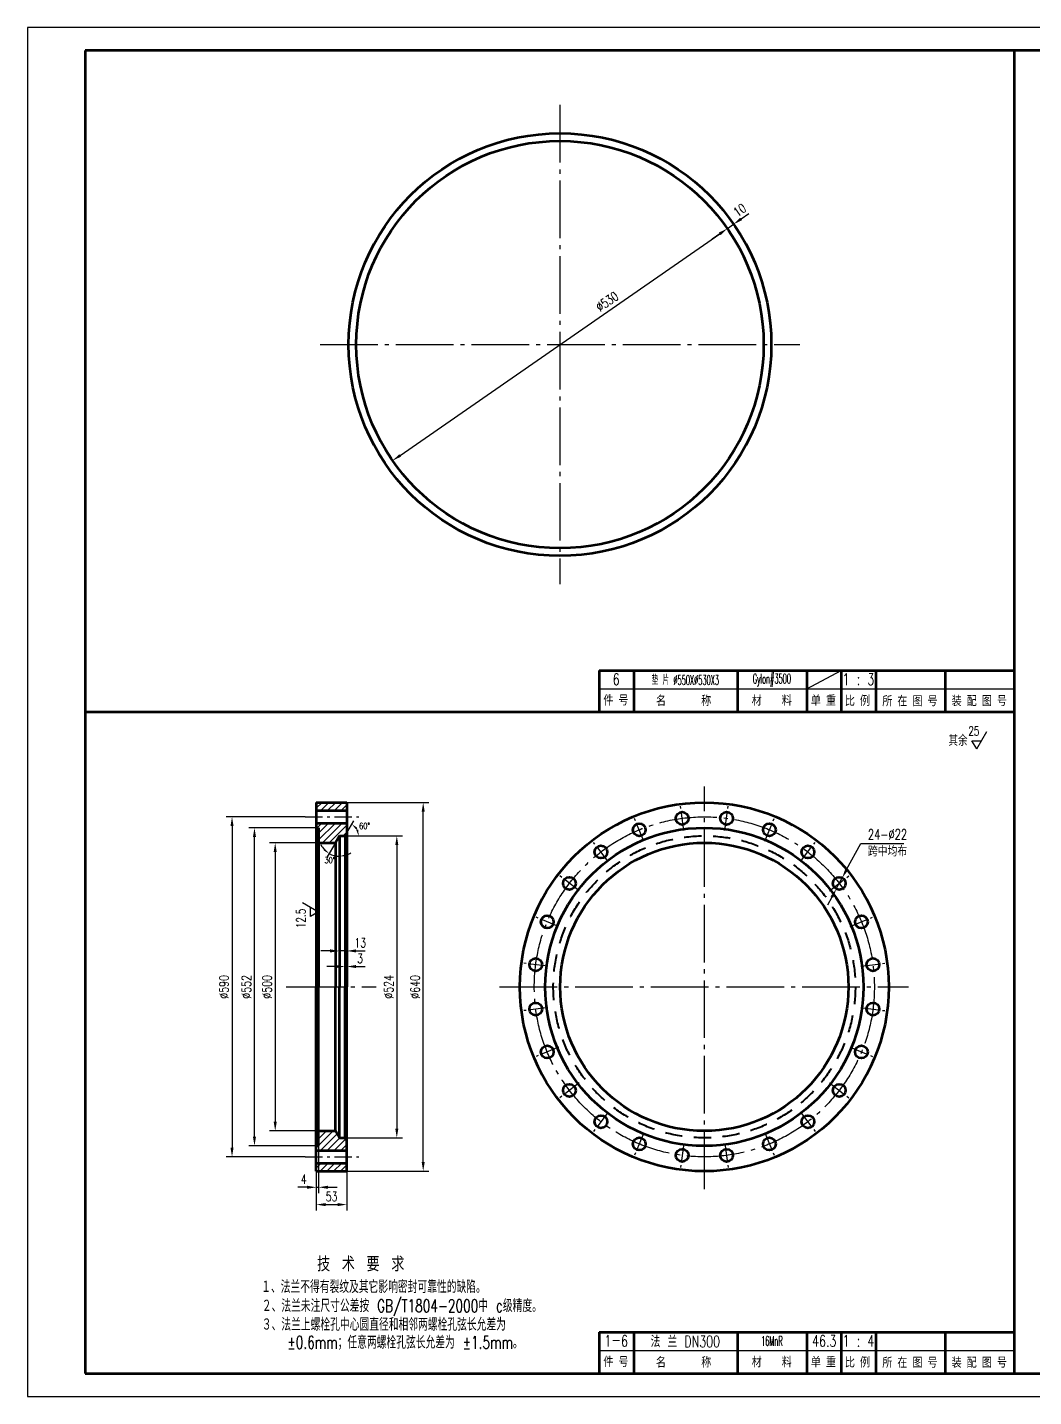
# Model space of a CAD drawing. Extents: x 0 to 25472, y -20 to 7186.
# Drawn here: x 15984 to 18602, y -8 to 3556 of the extents above; entities that cross this region are included whole.
import ezdxf
from ezdxf.enums import TextEntityAlignment as Align

# ---------------------------------------------------------------- set-up
doc = ezdxf.new("R2010")
doc.units = 0
doc.header["$LTSCALE"] = 60
doc.header["$MEASUREMENT"] = 0
doc.header["$PDMODE"] = 1
for name, pattern in [('XX-L', [1.25, 0.75, -0.5]), ('XX-S', [0.5, 0.3, -0.2]), ('ZXX-L', [3.28, 2.5, -0.3, 0.18, -0.3]), ('ZXX-S', [1.27, 0.75, -0.2, 0.12, -0.2])]:
    doc.linetypes.add(name, pattern=pattern)
doc.layers.get('Defpoints').update_dxf_attribs({"linetype": 'CONTINUOUS'})
for name, color, linetype, lineweight in [('A 粗实线', 1, 'CONTINUOUS', 60), ('B 细实线', 7, 'CONTINUOUS', 30), ('C 文 字', 2, 'CONTINUOUS', 30), ('D 短中心线', 3, 'ZXX-S', 30), ('E 长中心线', 3, 'ZXX-L', 30), ('F 短虚线', 6, 'XX-S', 40), ('G 长虚线', 6, 'XX-L', 40)]:
    doc.layers.add(name, color=color, linetype=linetype, lineweight=lineweight)
doc.styles.add('HZTXT', font='TXT.SHX', dxfattribs={"width": 0.75, "bigfont": 'HZTXT'})
doc.styles.add('标题中文', font='SimSun.ttf', dxfattribs={"width": 0.7})
doc.dimstyles.new('通用标注4.0', dxfattribs={"dimtxt": 4, "dimasz": 4, "dimexe": 2.5, "dimexo": 0, "dimgap": 1.5, "dimtad": 1, "dimdec": 0, "dimzin": 0, "dimdsep": 46, "dimtxsty": 'HZTXT', "dimcen": 0, "dimadec": 0, "dimazin": 0, "dimtfac": 0.375, "dimtdec": 0, "dimtmove": 2, "dimatfit": 3, "dimfxl": 0, "dimtzin": 0, "dimarcsym": 0})

# ---------------------------------------------------------------- blocks, each defined once
blk = doc.blocks.new('*D196')
at = {"layer": 'C 文 字', "color": 0, "lineweight": -2}
for p, q in [((16741.8, 1433.7), (16613.8, 1433.7)), ((16628.8, 1409.7), (16628.8, 707.7)), ((16741.8, 683.7), (16613.8, 683.7))]:
    blk.add_line(p, q, dxfattribs=at)
at = {"layer": 'C 文 字', "color": 0}
for points in [[(16624.8, 1409.7), (16632.8, 1409.7), (16628.8, 1433.7)], [(16624.8, 707.7), (16632.8, 707.7), (16628.8, 683.7)]]:
    blk.add_solid(points, dxfattribs=at)
at = {"layer": 'Defpoints', "color": 0}
for p in [(16741.8, 1433.7), (16628.8, 683.7), (16741.8, 683.7)]:
    blk.add_point(p, dxfattribs=at)
at = {"layer": 'C 文 字', "color": 0, "insert": (16607.8, 1058.7), "char_height": 24, "attachment_point": 5, "rotation": 90, "style": 'HZTXT'}
blk.add_mtext('%%c500', dxfattribs=at)
blk = doc.blocks.new('*D197')
at = {"layer": 'C 文 字', "color": 0, "lineweight": -2}
for p, q in [((16735.8, 1472.7), (16559.8, 1472.7)), ((16574.8, 668.7), (16574.8, 1448.7)), ((16735.8, 644.7), (16559.8, 644.7))]:
    blk.add_line(p, q, dxfattribs=at)
at = {"layer": 'C 文 字', "color": 0}
for points in [[(16570.8, 1448.7), (16578.8, 1448.7), (16574.8, 1472.7)], [(16570.8, 668.7), (16578.8, 668.7), (16574.8, 644.7)]]:
    blk.add_solid(points, dxfattribs=at)
at = {"layer": 'Defpoints', "color": 0}
for p in [(16574.8, 1472.7), (16735.8, 1472.7), (16735.8, 644.7)]:
    blk.add_point(p, dxfattribs=at)
at = {"layer": 'C 文 字', "color": 0, "insert": (16553.8, 1058.7), "char_height": 24, "attachment_point": 5, "rotation": 90, "style": 'HZTXT'}
blk.add_mtext('%%c552', dxfattribs=at)
blk = doc.blocks.new('*D198')
at = {"layer": 'C 文 字', "color": 0, "lineweight": -2}
for p, q in [((16706.7, 1501.2), (16501.4, 1501.2)), ((16516.4, 1477.2), (16516.4, 640.2)), ((16706.7, 616.2), (16501.4, 616.2))]:
    blk.add_line(p, q, dxfattribs=at)
at = {"layer": 'C 文 字', "color": 0}
for points in [[(16512.4, 1477.2), (16520.4, 1477.2), (16516.4, 1501.2)], [(16512.4, 640.2), (16520.4, 640.2), (16516.4, 616.2)]]:
    blk.add_solid(points, dxfattribs=at)
at = {"layer": 'Defpoints', "color": 0}
for p in [(16706.7, 1501.2), (16516.4, 616.2), (16706.7, 616.2)]:
    blk.add_point(p, dxfattribs=at)
at = {"layer": 'C 文 字', "color": 0, "insert": (16495.4, 1058.7), "char_height": 24, "attachment_point": 5, "rotation": 90, "style": 'HZTXT'}
blk.add_mtext('%%c590', dxfattribs=at)
blk = doc.blocks.new('*D199')
at = {"layer": 'C 文 字', "color": 0, "lineweight": -2}
for p, q in [((16815.3, 1538.7), (17028.9, 1538.7)), ((17013.9, 602.7), (17013.9, 1514.7)), ((16815.3, 578.7), (17028.9, 578.7))]:
    blk.add_line(p, q, dxfattribs=at)
at = {"layer": 'C 文 字', "color": 0}
for points in [[(17009.9, 1514.7), (17017.9, 1514.7), (17013.9, 1538.7)], [(17009.9, 602.7), (17017.9, 602.7), (17013.9, 578.7)]]:
    blk.add_solid(points, dxfattribs=at)
at = {"layer": 'Defpoints', "color": 0}
for p in [(16815.3, 1538.7), (17013.9, 1538.7), (16815.3, 578.7)]:
    blk.add_point(p, dxfattribs=at)
at = {"layer": 'C 文 字', "color": 0, "insert": (16992.9, 1058.7), "char_height": 24, "attachment_point": 5, "rotation": 90, "style": 'HZTXT'}
blk.add_mtext('%%c640', dxfattribs=at)
blk = doc.blocks.new('*D200')
at = {"layer": 'C 文 字', "color": 0, "lineweight": -2}
blk.add_line((16785.4, 1433.7), (16764.2, 1397), dxfattribs=at)
for start, end in [(205.3941, 222.697), (240, 270), (287.303, 304.6059)]:
    blk.add_arc((16795.8, 1451.7), 53.2, start, end, dxfattribs=at)
at = {"layer": 'C 文 字', "color": 0}
for points in [[(16758.3, 1417.7), (16755, 1413.6), (16769.2, 1405.6)], [(16812, 1398.3), (16811.2, 1403.6), (16795.8, 1398.5)]]:
    blk.add_solid(points, dxfattribs=at)
at = {"layer": 'Defpoints', "color": 0}
for p in [(16785.4, 1433.7), (16795.8, 1451.7), (16795.8, 1451.7), (16786.5, 1399.3), (16795.8, 1058.7)]:
    blk.add_point(p, dxfattribs=at)
at = {"layer": 'C 文 字', "color": 0, "insert": (16771.1, 1388.6), "char_height": 16, "attachment_point": 5, "style": 'HZTXT'}
blk.add_mtext('30°', dxfattribs=at)
blk = doc.blocks.new('*D201')
at = {"layer": 'C 文 字', "color": 0, "lineweight": -2}
for p, q in [((16786.8, 1111.7), (16762.8, 1111.7)), ((16810.8, 1058.7), (16810.8, 1126.7)), ((16815.3, 1111.7), (16810.8, 1111.7)), ((16815.3, 1058.7), (16815.3, 1126.7)), ((16839.3, 1111.7), (16863.3, 1111.7))]:
    blk.add_line(p, q, dxfattribs=at)
at = {"layer": 'C 文 字', "color": 0}
for points in [[(16786.8, 1115.7), (16786.8, 1107.7), (16810.8, 1111.7)], [(16839.3, 1115.7), (16839.3, 1107.7), (16815.3, 1111.7)]]:
    blk.add_solid(points, dxfattribs=at)
at = {"layer": 'Defpoints', "color": 0}
for p in [(16810.8, 1111.7), (16810.8, 1058.7), (16815.3, 1058.7)]:
    blk.add_point(p, dxfattribs=at)
at = {"layer": 'C 文 字', "color": 0, "insert": (16849.7, 1132.7), "char_height": 24, "attachment_point": 5, "style": 'HZTXT'}
blk.add_mtext('3', dxfattribs=at)
blk = doc.blocks.new('*D202')
at = {"layer": 'C 文 字', "color": 0, "lineweight": -2}
for p, q in [((16771.8, 1152.3), (16747.8, 1152.3)), ((16795.8, 1058.7), (16795.8, 1167.3)), ((16815.3, 1152.3), (16795.8, 1152.3)), ((16815.3, 1058.7), (16815.3, 1167.3)), ((16839.3, 1152.3), (16863.3, 1152.3))]:
    blk.add_line(p, q, dxfattribs=at)
at = {"layer": 'C 文 字', "color": 0}
for points in [[(16771.8, 1156.3), (16771.8, 1148.3), (16795.8, 1152.3)], [(16839.3, 1156.3), (16839.3, 1148.3), (16815.3, 1152.3)]]:
    blk.add_solid(points, dxfattribs=at)
at = {"layer": 'Defpoints', "color": 0}
for p in [(16795.8, 1152.3), (16795.8, 1058.7), (16815.3, 1058.7)]:
    blk.add_point(p, dxfattribs=at)
at = {"layer": 'C 文 字', "color": 0, "insert": (16850.1, 1173.5), "char_height": 24, "attachment_point": 5, "style": 'HZTXT'}
blk.add_mtext('13', dxfattribs=at)
blk = doc.blocks.new('*D203')
at = {"layer": 'C 文 字', "color": 0, "lineweight": -2}
for p, q in [((16815.3, 1451.7), (16960.2, 1451.7)), ((16945.2, 1427.7), (16945.2, 689.7)), ((16810.8, 665.7), (16960.2, 665.7))]:
    blk.add_line(p, q, dxfattribs=at)
at = {"layer": 'C 文 字', "color": 0}
for points in [[(16941.2, 1427.7), (16949.2, 1427.7), (16945.2, 1451.7)], [(16941.2, 689.7), (16949.2, 689.7), (16945.2, 665.7)]]:
    blk.add_solid(points, dxfattribs=at)
at = {"layer": 'Defpoints', "color": 0}
for p in [(16815.3, 1451.7), (16810.8, 665.7), (16945.2, 665.7)]:
    blk.add_point(p, dxfattribs=at)
at = {"layer": 'C 文 字', "color": 0, "insert": (16924.2, 1058.7), "char_height": 24, "attachment_point": 5, "rotation": 90, "style": 'HZTXT'}
blk.add_mtext('%%c524', dxfattribs=at)
blk = doc.blocks.new('*D204')
at = {"layer": 'C 文 字', "color": 0, "lineweight": -2}
for p, q in [((16735.8, 644.7), (16735.8, 522.1)), ((16741.8, 644.7), (16741.8, 522.1)), ((16711.8, 537.1), (16687.8, 537.1)), ((16735.8, 537.1), (16741.8, 537.1)), ((16765.8, 537.1), (16789.8, 537.1))]:
    blk.add_line(p, q, dxfattribs=at)
at = {"layer": 'C 文 字', "color": 0}
for points in [[(16711.8, 541.1), (16711.8, 533.1), (16735.8, 537.1)], [(16765.8, 541.1), (16765.8, 533.1), (16741.8, 537.1)]]:
    blk.add_solid(points, dxfattribs=at)
at = {"layer": 'Defpoints', "color": 0}
for p in [(16735.8, 644.7), (16741.8, 644.7), (16741.8, 537.1)]:
    blk.add_point(p, dxfattribs=at)
at = {"layer": 'C 文 字', "color": 0, "insert": (16703.1, 558.1), "char_height": 24, "attachment_point": 5, "style": 'HZTXT'}
blk.add_mtext('4', dxfattribs=at)
blk = doc.blocks.new('*D205')
at = {"layer": 'C 文 字', "color": 0, "lineweight": -2}
for p, q in [((16735.8, 578.7), (16735.8, 477)), ((16815.3, 578.7), (16815.3, 477)), ((16759.8, 492), (16791.3, 492))]:
    blk.add_line(p, q, dxfattribs=at)
at = {"layer": 'C 文 字', "color": 0}
for points in [[(16759.8, 496), (16759.8, 488), (16735.8, 492)], [(16791.3, 496), (16791.3, 488), (16815.3, 492)]]:
    blk.add_solid(points, dxfattribs=at)
at = {"layer": 'Defpoints', "color": 0}
for p in [(16735.8, 578.7), (16815.3, 578.7), (16815.3, 492)]:
    blk.add_point(p, dxfattribs=at)
at = {"layer": 'C 文 字', "color": 0, "insert": (16775.5, 513), "char_height": 24, "attachment_point": 5, "style": 'HZTXT'}
blk.add_mtext('53', dxfattribs=at)
blk = doc.blocks.new('*D206')
at = {"layer": 'C 文 字', "color": 0, "lineweight": -2}
blk.add_line((16954, 2442.1), (17785.6, 3018.8), dxfattribs=at)
at = {"layer": 'C 文 字', "color": 0}
for points in [[(17783.4, 3022.1), (17787.9, 3015.6), (17805.4, 3032.5)], [(16951.8, 2445.4), (16956.3, 2438.9), (16934.3, 2428.5)]]:
    blk.add_solid(points, dxfattribs=at)
at = {"layer": 'Defpoints', "color": 0}
for p in [(17805.4, 3032.5), (16934.3, 2428.5)]:
    blk.add_point(p, dxfattribs=at)
at = {"layer": 'C 文 字', "color": 0, "insert": (17492.5, 2842.7), "char_height": 24, "attachment_point": 5, "rotation": 34.7402, "style": 'HZTXT'}
blk.add_mtext('%%c530', dxfattribs=at)

msp = doc.modelspace()

# ---------------------------------------------------------------- hatches: boundary and pattern name
at = {"layer": 'B 细实线'}
h = msp.add_hatch(dxfattribs=at)
h.set_pattern_fill('ANSI31', color=256, scale=100, style=0)
h.set_pattern_definition([(45, (12.962, 109.645), (-8.838835, 8.838835), [])])
h.paths.add_polyline_path([(16815.3, 632.7), (16815.3, 657.9), (16810.8, 665.7), (16795.8, 665.7), (16785.4, 683.7), (16741.8, 683.7), (16741.8, 644.7), (16735.8, 644.7), (16735.8, 632.7)])
h.paths.add_polyline_path([(16815.3, 578.7), (16815.3, 599.7), (16735.8, 599.7), (16735.8, 578.7)])
h.paths.add_polyline_path([(16815.3, 1517.7), (16815.3, 1538.7), (16735.8, 1538.7), (16735.8, 1517.7)])
h.paths.add_polyline_path([(16735.8, 1484.7), (16735.8, 1472.7), (16741.8, 1472.7), (16741.8, 1433.7), (16785.4, 1433.7), (16795.8, 1451.7), (16810.8, 1451.7), (16815.3, 1459.5), (16815.3, 1484.7)])

# ---------------------------------------------------------------- linework, layer by layer
at = {"layer": 'A 粗实线', "color": 5, "lineweight": 120}
for p, q in [((16133.9, 3496.2), (16133.9, 52.2)), ((20969.9, 3496.2), (16133.9, 3496.2)), ((16133.9, 52.2), (20969.9, 52.2))]:
    msp.add_line(p, q, dxfattribs=at)
at = {"layer": 'A 粗实线', "lineweight": 100}
for p, q in [((18551.9, 3496.2), (18551.9, 52.2)), ((16133.9, 1774.2), (18551.9, 1774.2))]:
    msp.add_line(p, q, dxfattribs=at)
at = {"layer": 'A 粗实线'}
for p, q in [((17471.9, 1882.2), (18551.9, 1882.2)), ((17471.9, 1882.2), (17471.9, 1774.2)), ((17561.9, 1882.2), (17561.9, 1774.2)), ((17831.9, 1882.2), (17831.9, 1774.2)), ((18011.9, 1882.2), (18011.9, 1774.2)), ((18101.9, 1882.2), (18101.9, 1774.2)), ((18191.9, 1882.2), (18191.9, 1774.2)), ((18371.9, 1882.2), (18371.9, 1774.2)), ((16735.8, 1538.7), (16735.8, 1058.7)), ((16735.8, 1538.7), (16815.3, 1538.7)), ((16815.3, 1538.7), (16815.3, 1058.7)), ((16735.8, 1517.7), (16815.3, 1517.7)), ((16735.8, 1484.7), (16815.3, 1484.7)), ((16735.8, 1472.7), (16741.8, 1472.7)), ((16741.8, 1472.7), (16741.8, 1058.7)), ((16741.8, 1433.7), (16785.4, 1433.7)), ((16795.8, 1451.7), (16785.4, 1433.7)), ((16785.4, 1433.7), (16785.4, 1058.7)), ((16795.8, 1451.7), (16795.8, 1058.7)), ((16795.8, 1451.7), (16810.8, 1451.7)), ((16810.8, 1451.7), (16815.3, 1459.5)), ((16810.8, 1451.7), (16810.8, 1058.7)), ((16735.8, 578.7), (16735.8, 1058.7)), ((16741.8, 644.7), (16741.8, 1058.7)), ((16785.4, 683.7), (16785.4, 1058.7)), ((16795.8, 665.7), (16795.8, 1058.7)), ((16810.8, 665.7), (16810.8, 1058.7)), ((16815.3, 578.7), (16815.3, 1058.7)), ((16741.8, 683.7), (16785.4, 683.7)), ((16795.8, 665.7), (16785.4, 683.7)), ((16735.8, 644.7), (16741.8, 644.7)), ((16795.8, 665.7), (16810.8, 665.7)), ((16810.8, 665.7), (16815.3, 657.9)), ((16735.8, 632.7), (16815.3, 632.7)), ((16735.8, 599.7), (16815.3, 599.7)), ((16735.8, 578.7), (16815.3, 578.7)), ((17471.9, 160.2), (18551.9, 160.2)), ((17471.9, 160.2), (17471.9, 52.2)), ((17561.9, 160.2), (17561.9, 52.2)), ((17831.9, 160.2), (17831.9, 52.2)), ((18011.9, 160.2), (18011.9, 52.2)), ((18101.9, 160.2), (18101.9, 52.2)), ((18191.9, 160.2), (18191.9, 52.2)), ((18371.9, 160.2), (18371.9, 52.2))]:
    msp.add_line(p, q, dxfattribs=at)
for centre, radius in [((17369.8, 2730.5), 550), ((17369.8, 2730.5), 530), ((17745.5, 1058.7), 480), ((17687.8, 1497.4), 16.5), ((17803.3, 1497.4), 16.5), ((17745.5, 1058.7), 414), ((17576.2, 1467.5), 16.5), ((17914.9, 1467.5), 16.5), ((17745.5, 1058.7), 375), ((17476.2, 1409.8), 16.5), ((18014.9, 1409.8), 16.5), ((17394.5, 1328.1), 16.5), ((18096.6, 1328.1), 16.5), ((17336.7, 1228), 16.5), ((18154.3, 1228), 16.5), ((17306.8, 1116.5), 16.5), ((18184.2, 1116.5), 16.5), ((17306.8, 1000.9), 16.5), ((18184.2, 1000.9), 16.5), ((17336.7, 889.4), 16.5), ((18154.3, 889.4), 16.5), ((17394.5, 789.3), 16.5), ((18096.6, 789.3), 16.5), ((17476.2, 707.6), 16.5), ((18014.9, 707.6), 16.5), ((17576.2, 649.9), 16.5), ((17914.9, 649.9), 16.5), ((17687.8, 620), 16.5), ((17803.3, 620), 16.5)]:
    msp.add_circle(centre, radius, dxfattribs=at)
at = {"layer": 'B 细实线'}
for p, q in [((15983.9, 3556.2), (15983.9, -7.8)), ((21029.9, 3556.2), (15983.9, 3556.2)), ((18011.9, 1834.2), (18101.9, 1882.2)), ((17471.9, 1834.2), (18551.9, 1834.2)), ((18454.5, 1678.1), (18480.4, 1723.6)), ((18441.7, 1699.2), (18466.2, 1699.2)), ((18454.5, 1678.1), (18441.7, 1699.2)), ((17471.9, 112.2), (18551.9, 112.2)), ((15983.9, -7.8), (21029.9, -7.8))]:
    msp.add_line(p, q, dxfattribs=at)
msp.add_lwpolyline([(16699.9, 1277.9), (16741.8, 1253.7), (16720.8, 1241.7), (16720.8, 1265.8)], dxfattribs=at)
at = {"layer": 'C 文 字'}
for p, q in [((17841.5, 3057.6), (17861.2, 3071.3)), ((17805.4, 3032.5), (17821.8, 3043.9)), ((17785.6, 3018.8), (17765.9, 3005.2)), ((16815.3, 1459.5), (16833.4, 1490.9)), ((16810.8, 1451.7), (16856, 1451.7)), ((18115.7, 1363.8), (18152.5, 1432.1)), ((18152.5, 1432.1), (18264.3, 1432.1)), ((18088.8, 1313.5), (18104.4, 1342.6)), ((18077.4, 1292.4), (18066.1, 1271.2))]:
    msp.add_line(p, q, dxfattribs=at)
msp.add_arc((16810.8, 1451.7), 35.2, 26.2384, 33.7616, dxfattribs=at)
for points in [[(17783.4, 3022.1), (17787.9, 3015.6), (17805.4, 3032.5)], [(17839.2, 3060.9), (17843.8, 3054.3), (17821.8, 3043.9)], [(16838.2, 1469.3), (16841.9, 1473.2), (16828.4, 1482.2)], [(16845, 1467.9), (16839.8, 1466.7), (16846, 1451.7)], [(18112.2, 1365.7), (18119.3, 1361.9), (18104.4, 1342.6)], [(18073.9, 1294.3), (18081, 1290.5), (18088.8, 1313.5)]]:
    msp.add_solid(points, dxfattribs=at)
at = {"layer": 'D 短中心线'}
for p, q in [((16706.7, 1501.2), (16846.7, 1501.2)), ((17691.9, 1466.1), (17683.7, 1528.7)), ((17799.2, 1466.1), (17807.4, 1528.7)), ((17588.3, 1438.3), (17564.1, 1496.6)), ((17902.8, 1438.3), (17926.9, 1496.6)), ((17495.4, 1384.7), (17457, 1434.8)), ((17995.6, 1384.7), (18034.1, 1434.8)), ((17419.6, 1308.8), (17369.5, 1347.3)), ((18071.5, 1308.8), (18121.6, 1347.3)), ((17365.9, 1215.9), (17307.6, 1240.1)), ((18125.1, 1215.9), (18183.5, 1240.1)), ((17338.2, 1112.3), (17275.6, 1120.6)), ((18152.9, 1112.3), (18215.5, 1120.6)), ((17338.2, 1005.1), (17275.6, 996.8)), ((18152.9, 1005.1), (18215.5, 996.8)), ((17365.9, 901.5), (17307.6, 877.3)), ((18125.1, 901.5), (18183.5, 877.3)), ((17419.6, 808.6), (17369.5, 770.1)), ((18071.5, 808.6), (18121.6, 770.1)), ((17495.4, 732.7), (17457, 682.6)), ((17995.6, 732.7), (18034.1, 682.6)), ((17588.3, 679.1), (17564.1, 620.8)), ((17902.8, 679.1), (17926.9, 620.8)), ((17691.9, 651.3), (17683.7, 588.7)), ((17799.2, 651.3), (17807.4, 588.7)), ((16706.7, 616.2), (16846.7, 616.2))]:
    msp.add_line(p, q, dxfattribs=at)
at = {"layer": 'E 长中心线'}
for p, q in [((17369.8, 3354.2), (17369.8, 2106.8)), ((16746.1, 2730.5), (17993.6, 2730.5)), ((17745.5, 532.1), (17745.5, 1580.3)), ((16657.6, 1058.7), (16891.5, 1058.7)), ((17212.8, 1058.7), (18277.2, 1058.7))]:
    msp.add_line(p, q, dxfattribs=at)
msp.add_circle((17745.5, 1058.7), 442.5, dxfattribs=at)
at = {"layer": 'G 长虚线'}
msp.add_circle((17745.5, 1058.7), 393, dxfattribs=at)

# ---------------------------------------------------------------- texts
at = {"layer": 'C 文 字', "style": 'HZTXT'}
for s, height, width, p in [('6', 30, 0.7, (17516.2, 1859.2)), ('垫 片 %%c550X%%c530X3', 25.2, 0.5, (17696.1, 1859.2)), ('Gylon#3500', 25.2, 0.5, (17921.3, 1859.2)), ('1 : 3', 30, 0.7, (18146.4, 1859.2)), ('1－6', 30, 0.7, (17516.2, 137.2)), ('法 兰 DN300', 30, 0.7, (17696.1, 137.2)), ('16MnR', 25.2, 0.5, (17921.3, 137.2)), ('46.3', 30, 0.7, (18057.6, 137.2)), ('1 : 4', 30, 0.7, (18146.4, 137.2))]:
    msp.add_text(s, height=height, dxfattribs=dict(at, width=width)).set_placement(p, align=Align.MIDDLE)
at = {"layer": 'C 文 字', "style": '标题中文', "oblique": 0.5, "width": 0.8}
for s, p in [('件 号', (17515.3, 1793.6)), ('装 配 图 号', (18460.9, 1792)), ('件 号', (17515.3, 71.6)), ('装 配 图 号', (18460.9, 70))]:
    msp.add_text(s, height=24, rotation=0.0959, dxfattribs=at).set_placement(p, align=Align.CENTER)
for s, p in [('名       称', (17619.6, 1792.3)), ('材    料', (17868.6, 1793)), ('单 重', (18022.7, 1793)), ('比 例', (18111.2, 1792.3)), ('所 在 图 号', (18208.4, 1791.6)), ('名       称', (17619.6, 70.3)), ('材    料', (17868.6, 71)), ('单 重', (18022.7, 71)), ('比 例', (18111.2, 70.3)), ('所 在 图 号', (18208.4, 69.6))]:
    msp.add_text(s, height=24, rotation=0.0959, dxfattribs=at).set_placement(p)
at = {"layer": 'C 文 字', "style": 'HZTXT', "width": 0.7}
for s, height, p in [('其余', 28.38, (18380.8, 1700.1)), ('24-%%c22', 27, (18171.2, 1455.5)), ('跨中均布', 27, (18171.2, 1411.7))]:
    msp.add_text(s, height=height, dxfattribs=at).set_placement(p, align=Align.MIDDLE_LEFT)
msp.add_text('25', height=24, dxfattribs=at).set_placement((18461.3, 1705.4), align=Align.BOTTOM_RIGHT)
msp.add_text('12.5', height=24, rotation=90, dxfattribs=at).set_placement((16714.7, 1261.9), align=Align.BOTTOM_RIGHT)
for s, p in [('１、法兰不得有裂纹及其它影响密封可靠性的缺陷。', (16592.3, 261.6)), ('２、法兰未注尺寸公差按 GB/T1804-2000中 c级精度。', (16593.9, 212.2)), ('３、法兰上螺栓孔中心圆直径和相邻两螺栓孔弦长允差为 ', (16593.9, 163.5)), ('   %%p0.6mm；任意两螺栓孔弦长允差为 %%p1.5mm。', (16593.4, 116.9))]:
    msp.add_text(s, height=33, dxfattribs=at).set_placement(p)
at = {"layer": 'C 文 字', "attachment_point": 5, "style": 'HZTXT'}
for s, insert, char_height, rotation in [('10', (17837.7, 3080.7), 24, 34.7402), ('60°', (16861.2, 1477.5), 16, 0.2344)]:
    msp.add_mtext(s, dxfattribs=dict(at, insert=insert, char_height=char_height, rotation=rotation))
at = {"layer": 'F 短虚线', "style": 'HZTXT', "width": 0.9}
msp.add_text('技 术 要 求', height=37.8, dxfattribs=at).set_placement((16737.8, 318.1))

# ---------------------------------------------------------------- dimensions: what is measured, and where the dimension line sits
at = {"layer": 'C 文 字'}
dim = msp.add_diameter_dim_2p(p1=(16934.3, 2428.5), p2=(17805.4, 3032.5), text='%%c530', dimstyle='通用标注4.0', override={"dimscale": 6}, dxfattribs=at)
dim.commit()
dim.dimension.update_dxf_attribs({"geometry": '*D206', "text_midpoint": (17492.5, 2842.7), "dimtype": 163})
for base, p1, p2, text, picture, middle in [((17013.9, 1538.7), (16815.3, 578.7), (16815.3, 1538.7), '%%c640', '*D199', (16992.9, 1058.7)), ((16516.4, 616.2), (16706.7, 1501.2), (16706.7, 616.2), '%%c590', '*D198', (16495.4, 1058.7)), ((16574.8, 1472.7), (16735.8, 644.7), (16735.8, 1472.7), '%%c552', '*D197', (16553.8, 1058.7)), ((16628.8, 683.7), (16741.8, 1433.7), (16741.8, 683.7), '%%c500', '*D196', (16607.8, 1058.7)), ((16945.2, 665.7), (16815.3, 1451.7), (16810.8, 665.7), '%%c524', '*D203', (16924.2, 1058.7))]:
    dim = msp.add_linear_dim(base=base, p1=p1, p2=p2, angle=90, text=text, dimstyle='通用标注4.0', override={"dimscale": 6}, dxfattribs=at)
    dim.commit()
    dim.dimension.update_dxf_attribs({"geometry": picture, "text_midpoint": middle})
dim = msp.add_angular_dim_2l(base=(16786.5, 1399.3), line1=((16795.8, 1451.7), (16795.8, 1058.7)), line2=((16795.8, 1451.7), (16785.4, 1433.7)), dimstyle='通用标注4.0', override={"dimscale": 4, "dimtmove": 1}, dxfattribs=at)
dim.commit()
dim.dimension.update_dxf_attribs({"geometry": '*D200', "text_midpoint": (16771.1, 1388.6), "dimtype": 162})
for base, p1, p2, text, picture, middle in [((16795.8, 1152.3), (16815.3, 1058.7), (16795.8, 1058.7), '13', '*D202', (16850.1, 1152.5)), ((16810.8, 1111.7), (16815.3, 1058.7), (16810.8, 1058.7), '3', '*D201', (16849.7, 1111.7)), ((16741.8, 537.1), (16735.8, 644.7), (16741.8, 644.7), '4', '*D204', (16703.1, 537.1))]:
    dim = msp.add_linear_dim(base=base, p1=p1, p2=p2, text=text, dimstyle='通用标注4.0', override={"dimscale": 6, "dimtmove": 1}, dxfattribs=at)
    dim.commit()
    dim.dimension.update_dxf_attribs({"geometry": picture, "text_midpoint": middle, "dimtype": 160})
dim = msp.add_linear_dim(base=(16815.3, 492), p1=(16735.8, 578.7), p2=(16815.3, 578.7), text='53', dimstyle='通用标注4.0', override={"dimscale": 6}, dxfattribs=at)
dim.commit()
dim.dimension.update_dxf_attribs({"geometry": '*D205', "text_midpoint": (16775.5, 513)})

doc.saveas('drawing.dxf')
